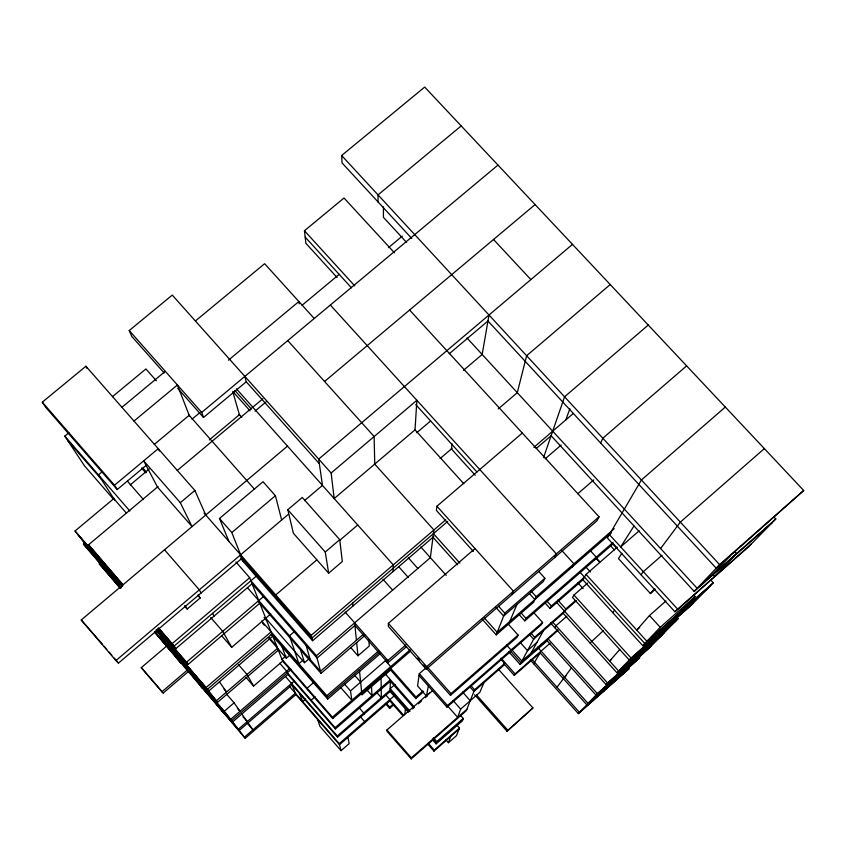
<?xml version="1.0" encoding="UTF-8"?>
<svg xmlns="http://www.w3.org/2000/svg" width="846" height="846" viewBox="0 0 846 846"><rect width="100%" height="100%" fill="white"/><g stroke="black" fill="none" stroke-linecap="round" stroke-linejoin="round"><path stroke-width="1.27" d="M429.535 692.874L386.95 729.982L386.929 731.208L411.188 758.925L466.336 710.651L474.564 689.786L504.692 663.454L501.192 659.531M406.619 646.524L387.838 662.799L387.87 660.493L345.157 612.049M475.018 548.546L388.367 623.343L388.325 626.347L426.247 669.207L596.874 520.872L599.042 516.811L409.601 310.017M393.538 705.004L389.678 708.366L389.699 707.161L386.241 703.216M402.833 715.674L389.858 700.9L389.89 699.61M408.332 712.247L390.091 691.499L390.387 679.708L335.101 727.687L335.418 728.924L390.355 681.252M423.635 691.7L415.767 698.553L390.63 670.032L390.715 666.627L385.48 660.684M393.094 571.547L393.253 564.874L236.446 388.832M414.984 430.487L416.877 400.306L331.124 473.009L334.181 498.558L415.026 429.831M404.885 713.887L405.382 708.895M522.299 433.036L436.917 506.236L436.388 510.392L473.379 551.486M415.767 698.553L415.978 697.051L422.915 691.013M426.257 667.631L419.309 673.67L417.564 685.947L426.458 696.025L432.306 690.928M452.113 443.833L451.383 448.94L475.23 475.219M411.188 758.925L411.368 757.868L466.876 709.286M426.247 669.207L426.68 666.627L599.042 516.811M488.999 315.019L482.167 354.474L463.449 370.358M426.458 696.025L428.351 686.021M427.917 744.226L433.966 751.121L434.262 750.116L459.484 728.025L456.872 725.064M432.644 739.901L436.124 743.856L436.769 741.656L463.259 718.466L460.658 715.536M419.056 675.499L446.995 707.14L447.471 705.532L542.582 622.455L533.784 612.684M423.571 665.009L450.474 695.412L451.003 693.625L518.08 635.071L508.435 624.316M543.544 457.644L564.568 396.806L648.258 325.044M565.805 419.912L569.876 408.724M445.853 739.816L448.412 742.725L450.696 736.464M483.912 682.69L479.83 692.335L460.658 709.107L457.654 717.355L448.052 706.484M459.484 728.025L456.47 735.66L448.412 742.725M463.259 718.466L462.276 720.94L436.124 743.856M482.273 619.293L496.221 634.881L504.787 613.149L544.887 578.252L538.712 571.431M512.137 594.537L513.448 591.217L436.917 506.236M509.789 621.387L516.917 604.499M600.639 443.029L602.828 438.217L686.624 365.884M504.692 663.454L503.835 665.263L473.919 691.415L469.583 686.518M510.085 652.012L511.037 650.014L506.638 645.096M518.08 635.071L517.033 637.302L450.474 695.412M518.693 614.09L524.784 620.869L525.969 618.363L613.075 542.392M614.259 528.687L536.195 596.684L533.498 602.394L496.221 634.881M544.887 578.252L543.375 581.477L503.645 616.047L495.862 607.365M554.648 557.588L556.393 553.887L330.342 305.036M503.825 663.708L514.273 675.404L515.077 673.902L550.027 643.298M508.732 651.684L520.142 664.438L534.672 637.239L576.401 600.766M542.582 622.455L541.398 624.655L446.995 707.14M544.761 602.616L550.048 608.475L551.359 606.022L584.47 577.12M572.224 566.989L573.916 563.827L561.617 550.302M531.034 653.133L543.502 630.587M533.678 663.75L541.08 651.124M520.142 664.438L547.129 640.813L548.187 639.016L597.339 693.635L578.378 713.643L530.209 659.88M554.807 627.721L555.959 625.744L566.862 616.205M575.46 600.512L565.805 608.951L563.246 613.329L533.604 639.238L529.258 634.394M587.632 583.095L573.969 595.034L572.562 597.435L629.223 659.986L691.203 605.292L713.263 582.778L710.608 579.901M550.048 608.475L582.905 579.796L586.067 574.402L617.305 547.129M594.442 560.105L596.197 557.112L590.043 550.355M634.024 525.948L620.678 546.928L639.164 530.791M621.884 553.284L618.447 558.572L650.415 593.554L655.259 589.292M474.595 694.714L507.008 731.24L532.938 707.954L498.336 669.165M532.938 707.954L507.008 731.24M556.996 687.269L571.473 667.875M590.053 643.002L603.42 630.587M612.737 612.631L614.545 610.209M641.035 574.741L643.33 571.674L662.016 555.293M660.599 548.546L680.343 522.119L764.34 448.602M650.415 593.554L654.582 588.478M619.737 649.506L609.628 661.054L611.605 659.309M665.95 601.02L649.474 615.518L636.721 630.101L639.65 627.51M550.429 622.868L605.99 684.499L664.11 632.935M562.886 612.927L617.03 672.856L631.074 658.04L693.509 602.934M582.905 579.796L642.77 645.688L660.208 627.288L695.105 596.504L693.456 594.706M725.318 407.063L641.416 479.989L607.407 537.993L674.918 611.764L751.375 543.893M536.205 448.539L551.116 435.722L694.185 591.428L719.597 564.61L803.7 490.5L424.703 87.075L341.647 155.516L342.059 162.94L411.748 238.435M587.843 705.088L595.394 697.167M596.705 695.793L604.943 687.163M710.323 576.686L730.151 555.907M603.103 691.806L604.414 690.452M622.878 671.322L635.864 657.871M648.459 644.832L662.365 630.418M677.826 614.408L695.105 596.504M654.709 641.236L666.204 629.456M697.252 597.625L683.145 612.081L681.411 610.188M676.314 616.766L678.069 618.69L649.686 647.655L595.954 695.095L547.129 640.813M773.995 517.043L775.793 518.968L748.128 547.203L674.918 611.764M803.7 490.5L716.202 568.205L487.973 320.994M713.263 582.778L646.926 641.31L586.067 574.402M710.651 585.443L644.832 643.52L580.028 572.234M642.77 645.688L708.091 588.055M678.069 618.69L618.701 671.09L556.213 601.961M617.03 672.856L675.996 620.805M605.99 684.499L662.217 634.87M597.339 693.635L651.409 645.9M578.378 713.643L629.181 668.573L579.542 712.417L531.944 659.32M564.504 677.212L566.45 675.499M775.793 518.968L697.157 588.298L466.971 337.945M694.185 591.428L772.112 522.733M433.966 751.121L459.04 729.146M537.02 642.315L527.523 650.627L520.48 642.77M557.63 629.858L521.908 661.117L511.407 649.379M558 630.418L521.02 662.788L510.582 651.124M462.762 719.713L436.441 742.767L433.015 738.865M514.273 675.404L540.118 652.774L586.786 704.771L639.809 657.733L588.055 703.438L537.57 647.222M611.383 532.874L497.226 632.332L484.028 617.591M412.51 708.916L414.477 707.203L385.247 673.871M418.421 703.766L421.371 701.197M425.305 697.77L427.272 696.047M524.784 620.869L613.149 543.798M395.061 684.414L390.165 688.665L410.014 711.243M390.091 691.499L337.543 737.152L337.258 736.02L390.133 690.093L408.999 711.549M347.918 737.363L349.176 743.592L341.044 750.666L339.225 743.645L394.733 695.401M389.858 700.9L339.5 744.692L295.91 694.555L291.51 683.441M389.699 707.161L392.618 704.623M380.372 653.503L327.698 699.071L326.831 695.729L378.469 651.071M379.505 652.234L327.265 697.411L271.968 634.024L207.397 689.321L156.33 630.006M577.818 493.715L593.755 479.915M340.927 687.756L351.883 700.287L350.487 690.907L386.093 660.07M387.87 660.493L405.826 644.948M410.522 651.145L332.742 718.561L332.383 717.186L410.035 649.887M390.63 670.032L361.919 694.926L361.771 693.392M294.503 680.871L238.297 729.284L193.131 676.811L239.207 730.458L292.092 684.89L337.543 737.152M363.283 634.352L320.497 671.259L247.434 587.663M244.409 737.194L295.381 693.223M164.632 643.827L245.234 738.262L295.91 694.555M258.062 601.273L321.036 673.331L365.06 635.346M314.014 682.204L307.109 688.179L307.627 689.744M305.586 699.071L302.656 701.598L299.632 693.561M351.079 647.93L357.985 655.777L369.247 646.048L368.898 639.84M315.072 696.744L311.127 700.16L311.603 701.567M285.916 655.936L281.972 659.33L332.383 717.186M433.839 536.533L312.597 640.739L311.201 635.357L445.715 519.814M245.234 738.262L224.327 711.211L234.088 702.825L226.4 693.91M246.112 677.487L253.557 686.095L282.67 661.086L249.686 577.712L235.918 561.977M268.901 638.275L286.297 658.23L290.231 654.857M447.671 521.422L311.91 638.074L240.264 556.298M533.868 447.354L573.302 413.461M289.639 668.604L230.63 719.364L159.598 636.848L161.586 635.156M231.624 720.665L291.246 669.376M298.881 663.698L302.847 660.282M279.74 663.222L286.657 671.174L287.915 674.357L232.618 721.945L154.765 631.497L163.278 642.135M265.718 618.246L304.528 662.693L309.52 658.4M321.036 673.331L316.467 655.713L430.371 557.651L433.892 529.966L374.376 463.693M545.279 458.722L561.215 444.996M278.345 650.151L217.485 702.36L206.054 687.576L271.111 631.877M272.803 636.15L208.719 691.034L156.341 630.196M294.482 631.539L289.512 635.801L299.526 665.622M277.583 648.237L216.28 700.816L164.484 640.655M259.785 603.251L188.129 664.385L186.469 662.238L263.73 596.345M328.671 573.186L325.255 552.026L339.743 539.663L302.286 497.459L287.809 509.726L293.372 533.234L328.671 573.186L342.323 561.511L339.743 539.663M167.413 645.424L141.293 667.631L161.946 691.753L187.558 669.884M316.742 559.946L275.775 594.918L276.811 598.006M339.732 540.33L357.721 524.975M161.946 691.753L163.215 693.043L188.203 671.713M440.121 458.553L452.155 448.295M498.252 408.925L517.287 392.671L526.624 355.732L610.22 284.552M222.075 636.203L231.709 647.317L270.699 613.985M416.729 432.75L430.614 420.938M387.838 662.799L354.929 625.458L317.081 658.051L252.076 583.74L175.905 648.575L172.119 643.69L249.686 577.712M256.909 575.64L174.033 646.154L159.429 629.213M287.481 446.138L81.237 619.991L115.923 660.578L288.528 514.178M304.497 500.631L322.463 485.393L318.688 459.092L572.488 244.388M115.923 660.578L118.503 663.063L242.368 557.948M184.597 606.053L187.178 609.014L200.111 598.037L198.133 594.601M243.341 561.659L231.825 532.568L275.405 495.703L263.032 481.723L219.474 518.492L228.97 541.514M449.237 353.765L488.332 320.676M121.052 583.507L119.032 585.21L90.977 550.006M180.314 502.693L143.693 460.837L157.483 487.032L192.042 526.582L180.314 502.693L194.876 490.458L85.911 366.244L42.3 402.178L45.705 407.317L117.213 489.559L146.411 465.173M324.557 381.483L535.084 204.573M111.672 576.866L75.04 531.002L114.168 498.294M130.231 484.885L149.287 468.948M120.724 587.558L83.437 544.084L85.446 542.402M209.343 439.878L239.407 414.699M122.934 584.988L88.544 544.782L158.075 486.524M177.226 470.492L262.863 398.752M255.027 411.145L266.046 401.913M102.525 471.486L98.464 474.87L114.749 500.113M302.054 305.279L339.172 274.358M388.441 247.677L402.294 236.119M154.268 444.425L189.176 415.301M192.01 419.182L200.068 412.467M117.213 489.559L114.506 485.213L158.244 448.697L159.376 451.045M244.864 376.396L246.249 381.779L203.516 417.469L201.697 412.425L497.987 165.086M133.996 421.054L177.406 384.972L189.62 416.454M228.441 360.174L298.871 301.536L299.188 303.83M195.426 320.962L264.618 263.709L313.919 318.159M337.046 277.488L305.903 243.32L304.444 230.757L344.026 198.006L394.437 252.795M113.618 499.383L84.526 465.882L64.804 436.124L68.854 432.761M112.455 396.668L145.914 368.962L156.309 380.732M121.919 407.296L165.308 371.309M461.197 125.917L378.025 194.897L378.088 201.972M164.135 372.959L131.754 336.359L129.227 330.543L172.267 295.085L331.124 473.009M81.237 619.991L102.578 644.419M141.293 667.631L163.215 693.043M493.525 239.492L530.886 279.592M734.814 551.613L736.591 553.527L714.553 576.359L712.797 574.455M341.647 155.516L719.597 564.61M406.577 242.421L383.439 217.348L383.428 206.805M609.395 534.609L677.519 609.014M613.096 543.661L617.506 548.483M610.791 546.03L614.344 549.921M304.444 230.757L354.781 285.906M305.184 237.102L351.471 287.841M649.474 615.518L660.208 627.288M596.356 558.043L599.899 561.924M596.578 558.889L599.222 561.797M585.971 567.106L590.392 571.959M577.913 582.852L583.148 588.615M415.756 404.589L477.017 472.068M573.969 595.034L631.074 658.04M414.667 429.44L463.756 483.658M622.667 667.78L624.433 669.715M557.852 600.152L565.805 608.951M546.992 601.178L551.359 606.022M530.928 590.857L536.195 596.684M529.554 593.712L534.831 599.571M552.438 621.831L607.502 682.902M287.746 340.589L374.144 436.536L374.736 464.084M520.702 612.515L525.969 618.363M531.172 633.337L534.672 637.239M433.427 533.657L459.854 563.098M498.622 606.286L504.787 613.149M432.962 537.273L457.601 564.737M420.8 546.96L446.202 575.343M501.065 658.199L515.077 673.902M408.248 557.747L417.808 568.459M246.249 381.779L319.354 463.693M398.699 566.683L408.28 577.437M234.797 390.387L251.399 409.041M232.713 391.391L250.046 410.849M239.143 414.403L241.766 417.353M382.984 579.288L392.629 590.148M471.063 685.842L474.564 689.786M476.626 695.063L507.737 730.119M462.614 692.091L470.26 700.721M427.378 666.944L451.003 693.625M129.227 330.543L201.697 412.425M287.809 509.726L325.255 552.026M388.367 623.343L426.68 666.627M417.522 658.167L419.246 660.113M177.755 388.346L203.516 417.469M453.022 700.477L460.658 709.107M419.309 673.67L447.471 705.532M189.102 415.227L254.614 489.369M390.672 668.34L415.978 697.051M389.985 680.829L413.472 707.531M433.321 737.733L436.769 741.656M385.586 694.703L403.817 715.452M428.171 743.19L434.262 750.116M377.094 692.874L381.345 697.717L381.229 689.173M385.374 703.46L389.678 708.366M219.474 518.492L231.825 532.568M354.675 675.32L360.629 682.119M366.868 689.797L372.007 695.655L371.51 686.614M204.034 513.046L311.201 635.357M240.772 558.73L312.597 640.739M386.95 729.982L411.368 757.868M344.534 684.097L350.487 690.907M250.892 580.758L316.467 655.713M359.423 708.07L363.748 713.009L363.875 714.278M360.311 716.668L364.605 721.585L364.732 722.748M142.963 468.134L146.4 472.057M141.568 467.965L145.882 472.903M264.047 617.622L266.649 620.604M261.626 621.006L326.831 695.729M262.546 623.238L264.259 625.194M271.101 634.193L327.698 699.071M269.197 637.556L276.811 646.291M127.355 481.067L143.482 499.584M282.67 661.086L332.742 718.561M287.291 672.771L335.101 727.687M287.915 674.357L335.418 728.924M285.631 676.684L337.258 736.02M42.3 402.178L114.506 485.213M289.522 686.487L339.225 743.645M341.044 750.666L319.947 726.386L317.652 719.565M164.515 549.784L199.318 589.842L201.084 592.983M64.804 436.124L129.85 510.995M67.775 440.607L101.139 479.016M113.787 498.622L126.477 513.247M198.398 596.06L200.111 598.037M210.717 617.517L222.699 631.338L231.709 647.317M238.361 664.48L247.011 674.463L253.557 686.095M224.031 689.099L226.538 692.017L219.442 681.844M237.451 708.345L240 711.306L234.088 702.825M243.003 716.752L247.201 721.617L241.871 713.982M247.085 723.055L252.933 729.844L248.047 722.844M88.544 544.782L123.008 584.776M75.04 531.002L122.49 586.077M158.392 627.753L172.119 643.69M77.79 534.439L122.511 586.352M80.486 537.813L122.268 586.32M158.879 628.811L175.905 648.575M95.725 556.89L105.708 568.491M157.694 628.832L186.469 662.238M158.012 629.435L188.129 664.385M83.437 544.084L121.295 587.843M156.933 629.413L168.714 643.087L190.308 670.645M156.309 629.815L206.054 687.576M120.492 588.393L99.151 563.616L120.206 588.245M217.485 702.36L166.038 642.622L156.299 630.312M224.327 711.211L174.942 653.852L185.739 667.483M154.427 631.856L170.723 650.775M154.987 632.618L172.034 652.425M104.248 646.386L106.765 649.326M109.282 652.266L111.799 655.216M114.305 658.156L118.503 663.063M159.598 636.848L180.79 663.391M107.156 568.279L112.053 574.466M201.084 686.857L202.173 688.232M199.561 682.447L223.651 713.189M158.382 628.715L166.133 638.635M185.052 605.694L187.178 609.014M212.568 613.361L214.101 616.068M85.911 366.244L87.096 368.433M194.876 490.458L205.768 515.024M281.908 646.577L286.297 658.23M300.52 649.855L304.528 662.693M233.031 392.565L239.587 415.333M306.178 645.583L310.144 659.415M275.405 495.703L281.676 519.994M352.666 603.05L352.972 606.032M354.664 622.836L356.42 640.274M356.652 642.6L357.985 655.777M359.381 669.641L361.612 691.848M381.081 678.312L381.208 687.682"/></g></svg>
